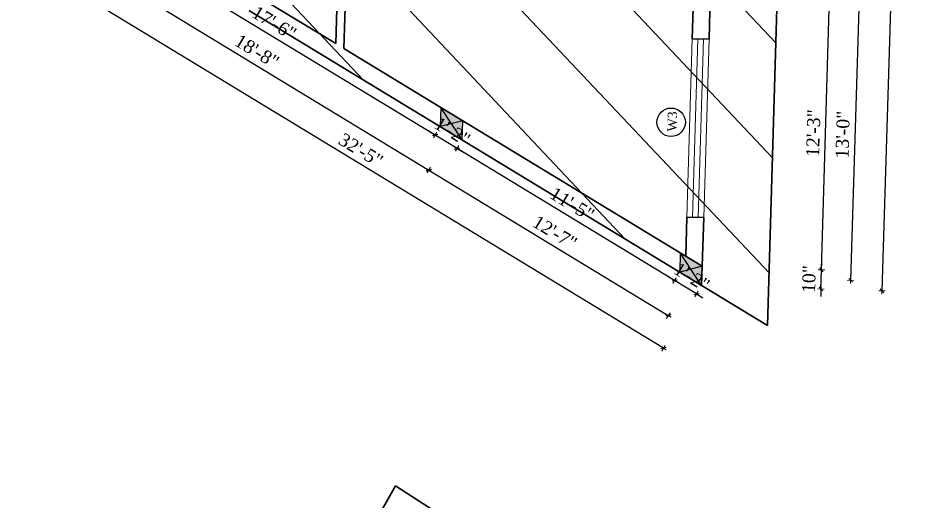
# Model space of a CAD drawing. Header units: inches. Extents: x 4069 to 291496, y -47643 to 12535.
# Drawn here: x 136899.9 to 137383.1, y -18076.2 to -17816.4 of the extents above; entities that cross this region are included whole.
import ezdxf

# ---------------------------------------------------------------- set-up
doc = ezdxf.new("R2010")
doc.units = ezdxf.units.IN
doc.header["$LTSCALE"] = 5
doc.header["$MEASUREMENT"] = 0
for name, color, linetype, lineweight in [('A-WALL', 7, 'Continuous', 9), ('Dimension', 7, 'Continuous', 18), ('Dw', 2, 'Continuous', 18)]:
    doc.layers.add(name, color=color, linetype=linetype, lineweight=lineweight)
doc.layers.add('dim line', color=7, linetype='Continuous', lineweight=15, true_color=0xfab2b2)
doc.layers.add('TEXT', color=6, linetype='Continuous')
doc.layers.add('WALL', color=7, linetype='Continuous')
doc.styles.add('ordinary', font='times.ttf')
doc.dimstyles.new('Copy of 96', dxfattribs={"dimtxt": 7, "dimasz": 4, "dimexe": 0.5, "dimexo": 0.5, "dimgap": 3, "dimtad": 1, "dimdec": 1, "dimzin": 11, "dimdsep": 46, "dimlunit": 4, "dimtxsty": 'ordinary', "dimblk": 'OBLIQUE', "dimcen": 0.09, "dimse1": 1, "dimse2": 1, "dimclrt": 6, "dimazin": 0, "dimtfac": 1, "dimtdec": 1, "dimtix": 1, "dimtmove": 2, "dimatfit": 3, "dimldrblk": 'leader', "dimfxl": 0.5, "dimfxlon": 1, "dimtolj": 1, "dimtzin": 0, "dimarcsym": 0})

# ---------------------------------------------------------------- blocks, each defined once
blk = doc.blocks.new('c2a')
at = {"color": 1, "ltscale": 5}
for p, q in [((18091.63, 4625.76), (18084.82, 4613.76)), ((18101.98, 4625.76), (18091.63, 4625.76)), ((18095.17, 4613.76), (18101.98, 4625.76)), ((18084.82, 4613.76), (18095.17, 4613.76))]:
    blk.add_line(p, q, dxfattribs=at)
blk = doc.blocks.new('oblique')
at = {"color": 0, "lineweight": -2}
blk.add_line((0.25, 0.25), (-0.25, -0.25), dxfattribs=at)
at = {"layer": 'dim line', "lineweight": 9}
for p, q in [((-0.4375, 0), (0.4375, 0)), ((0, 0.4375), (0, -0.4375))]:
    blk.add_line(p, q, dxfattribs=at)
blk = doc.blocks.new('*D3945')
at = {"layer": 'A-WALL', "color": 0, "lineweight": -2, "ltscale": 50, "transparency": 16777216}
blk.add_line((137352.07, -17801.19), (137347.4, -17957.44), dxfattribs=at)
at = {"layer": 'Defpoints', "color": 0, "ltscale": 50, "transparency": 16777216}
for p in [(137272.17, -17798.8), (137267.51, -17955.06), (137347.4, -17957.44)]:
    blk.add_point(p, dxfattribs=at)
at = {"layer": 'A-WALL', "color": 0, "lineweight": -2, "ltscale": 50, "transparency": 16777216, "xscale": 4, "yscale": 4, "zscale": 4}
for p, rotation in [((137352.07, -17801.19), 88.2899854288983), ((137347.4, -17957.44), 268.2899854288983)]:
    blk.add_blockref('oblique', p, dxfattribs=dict(at, rotation=rotation))
at = {"layer": 'A-WALL', "color": 6, "ltscale": 50, "transparency": 16777216, "insert": (137343.18, -17879.12), "char_height": 7, "attachment_point": 5, "rotation": 88.29, "style": 'ordinary'}
blk.add_mtext('\\A1;13\'-0"', dxfattribs=at)
blk = doc.blocks.new('_OBLIQUE')
at = {"color": 0, "linetype": 'ByBlock'}
blk.add_line((-0.5, -0.5), (0.5, 0.5), dxfattribs=at)
blk = doc.blocks.new('leader')
at = {"layer": 'Dimension'}
for p, q in [((0, -4.33), (0, 4.33)), ((-4.42, 0), (4.42, 0))]:
    blk.add_line(p, q, dxfattribs=at)
blk = doc.blocks.new('*D3946')
at = {"layer": 'A-WALL', "color": 0, "lineweight": -2, "ltscale": 50, "transparency": 16777216}
blk.add_line((137381.36, -17390.38), (137364.26, -17963.12), dxfattribs=at)
at = {"layer": 'Defpoints', "color": 0, "ltscale": 50, "transparency": 16777216}
for p in [(137284.45, -17387.49), (137267.35, -17960.23), (137364.26, -17963.12)]:
    blk.add_point(p, dxfattribs=at)
at = {"layer": 'A-WALL', "color": 0, "lineweight": -2, "ltscale": 50, "transparency": 16777216, "xscale": 4, "yscale": 4, "zscale": 4}
for p, rotation in [((137381.36, -17390.38), 88.2899854288983), ((137364.26, -17963.12), 268.2899854288983)]:
    blk.add_blockref('oblique', p, dxfattribs=dict(at, rotation=rotation))
at = {"layer": 'A-WALL', "color": 6, "ltscale": 50, "transparency": 16777216, "insert": (137366.25, -17676.56), "char_height": 7, "attachment_point": 5, "rotation": 88.29, "style": 'ordinary'}
blk.add_mtext('\\A1;47\'-9"', dxfattribs=at)
blk = doc.blocks.new('*D3947')
at = {"layer": 'A-WALL', "color": 0, "lineweight": -2, "ltscale": 50, "transparency": 16777216}
for p, q in [((137252.79, -17957.63), (137249.37, -17955.55)), ((137264.58, -17964.8), (137252.79, -17957.63)), ((137264.58, -17964.8), (137268, -17966.87))]:
    blk.add_line(p, q, dxfattribs=at)
at = {"layer": 'Defpoints', "color": 0, "ltscale": 50, "transparency": 16777216}
for p in [(137252.79, -17957.63), (137255.56, -17953.06), (137267.35, -17960.23)]:
    blk.add_point(p, dxfattribs=at)
at = {"layer": 'A-WALL', "color": 0, "lineweight": -2, "ltscale": 50, "transparency": 16777216, "xscale": 4, "yscale": 4, "zscale": 4}
for p, rotation in [((137252.79, -17957.63), 328.701470922219), ((137264.58, -17964.8), 148.701470922219)]:
    blk.add_blockref('oblique', p, dxfattribs=dict(at, rotation=rotation))
at = {"layer": 'A-WALL', "color": 6, "ltscale": 50, "transparency": 16777216, "insert": (137262.06, -17955.66), "char_height": 7, "attachment_point": 5, "rotation": 328.7015, "style": 'ordinary'}
blk.add_mtext('\\A1;1\'-2"', dxfattribs=at)
blk = doc.blocks.new('*D3948')
at = {"layer": 'A-WALL', "color": 0, "lineweight": -2, "ltscale": 50, "transparency": 16777216}
blk.add_line((137252.79, -17957.63), (137135.86, -17886.54), dxfattribs=at)
at = {"layer": 'Defpoints', "color": 0, "ltscale": 50, "transparency": 16777216}
for p in [(137138.63, -17881.97), (137135.86, -17886.54), (137255.56, -17953.06)]:
    blk.add_point(p, dxfattribs=at)
at = {"layer": 'A-WALL', "color": 0, "lineweight": -2, "ltscale": 50, "transparency": 16777216, "xscale": 4, "yscale": 4, "zscale": 4}
for p, rotation in [((137135.86, -17886.54), 148.7014709245675), ((137252.79, -17957.63), 328.7014709245675)]:
    blk.add_blockref('oblique', p, dxfattribs=dict(at, rotation=rotation))
at = {"layer": 'A-WALL', "color": 6, "ltscale": 50, "transparency": 16777216, "insert": (137197.73, -17916.47), "char_height": 7, "attachment_point": 5, "rotation": 328.7015, "style": 'ordinary'}
blk.add_mtext('\\A1;11\'-5"', dxfattribs=at)
blk = doc.blocks.new('*D3949')
at = {"layer": 'A-WALL', "color": 0, "lineweight": -2, "ltscale": 50, "transparency": 16777216}
for p, q in [((137124.07, -17879.37), (137120.65, -17877.29)), ((137135.86, -17886.54), (137124.07, -17879.37)), ((137135.86, -17886.54), (137139.27, -17888.61))]:
    blk.add_line(p, q, dxfattribs=at)
at = {"layer": 'Defpoints', "color": 0, "ltscale": 50, "transparency": 16777216}
for p in [(137126.84, -17874.8), (137124.07, -17879.37), (137138.63, -17881.97)]:
    blk.add_point(p, dxfattribs=at)
at = {"layer": 'A-WALL', "color": 0, "lineweight": -2, "ltscale": 50, "transparency": 16777216, "xscale": 4, "yscale": 4, "zscale": 4}
for p, rotation in [((137124.07, -17879.37), 328.7014709245675), ((137135.86, -17886.54), 148.7014709245675)]:
    blk.add_blockref('oblique', p, dxfattribs=dict(at, rotation=rotation))
at = {"layer": 'A-WALL', "color": 6, "ltscale": 50, "transparency": 16777216, "insert": (137133.34, -17877.4), "char_height": 7, "attachment_point": 5, "rotation": 328.7015, "style": 'ordinary'}
blk.add_mtext('\\A1;1\'-2"', dxfattribs=at)
blk = doc.blocks.new('*D3950')
at = {"layer": 'A-WALL', "color": 0, "lineweight": -2, "ltscale": 50, "transparency": 16777216}
blk.add_line((137124.07, -17879.37), (136944.25, -17770.04), dxfattribs=at)
at = {"layer": 'Defpoints', "color": 0, "ltscale": 50, "transparency": 16777216}
for p in [(136947.02, -17765.48), (136944.25, -17770.04), (137126.84, -17874.8)]:
    blk.add_point(p, dxfattribs=at)
at = {"layer": 'A-WALL', "color": 0, "lineweight": -2, "ltscale": 50, "transparency": 16777216, "xscale": 4, "yscale": 4, "zscale": 4}
for p, rotation in [((136944.25, -17770.04), 148.7014709245675), ((137124.07, -17879.37), 328.7014709245675)]:
    blk.add_blockref('oblique', p, dxfattribs=dict(at, rotation=rotation))
at = {"layer": 'A-WALL', "color": 6, "ltscale": 50, "transparency": 16777216, "insert": (137037.57, -17819.09), "char_height": 7, "attachment_point": 5, "rotation": 328.7015, "style": 'ordinary'}
blk.add_mtext('\\A1;17\'-6"', dxfattribs=at)
blk = doc.blocks.new('*D3952')
at = {"layer": 'A-WALL', "color": 0, "lineweight": -2, "ltscale": 50, "transparency": 16777216}
blk.add_line((136929.1, -17781.67), (137120.71, -17898.17), dxfattribs=at)
at = {"layer": 'Defpoints', "color": 0, "ltscale": 50, "transparency": 16777216}
for p in [(136941.13, -17761.89), (137132.74, -17878.39), (137120.71, -17898.17)]:
    blk.add_point(p, dxfattribs=at)
at = {"layer": 'A-WALL', "color": 0, "lineweight": -2, "ltscale": 50, "transparency": 16777216, "xscale": 4, "yscale": 4, "zscale": 4}
for p, rotation in [((136929.1, -17781.67), 148.7014709222173), ((137120.71, -17898.17), 328.7014709222173)]:
    blk.add_blockref('oblique', p, dxfattribs=dict(at, rotation=rotation))
at = {"layer": 'A-WALL', "color": 6, "ltscale": 50, "transparency": 16777216, "insert": (137028.31, -17834.32), "char_height": 7, "attachment_point": 5, "rotation": 328.7015, "style": 'ordinary'}
blk.add_mtext('\\A1;18\'-8"', dxfattribs=at)
blk = doc.blocks.new('*D3953')
at = {"layer": 'A-WALL', "color": 0, "lineweight": -2, "ltscale": 50, "transparency": 16777216}
blk.add_line((137120.71, -17898.17), (137249.43, -17976.43), dxfattribs=at)
at = {"layer": 'Defpoints', "color": 0, "ltscale": 50, "transparency": 16777216}
for p in [(137132.74, -17878.39), (137261.46, -17956.65), (137249.43, -17976.43)]:
    blk.add_point(p, dxfattribs=at)
at = {"layer": 'A-WALL', "color": 0, "lineweight": -2, "ltscale": 50, "transparency": 16777216, "xscale": 4, "yscale": 4, "zscale": 4}
for p, rotation in [((137120.71, -17898.17), 148.7014709245675), ((137249.43, -17976.43), 328.7014709245675)]:
    blk.add_blockref('oblique', p, dxfattribs=dict(at, rotation=rotation))
at = {"layer": 'A-WALL', "color": 6, "ltscale": 50, "transparency": 16777216, "insert": (137188.48, -17931.68), "char_height": 7, "attachment_point": 5, "rotation": 328.7015, "style": 'ordinary'}
blk.add_mtext('\\A1;12\'-7"', dxfattribs=at)
blk = doc.blocks.new('*D3954')
at = {"layer": 'A-WALL', "color": 0, "lineweight": -2, "ltscale": 50, "transparency": 16777216}
blk.add_line((137246.82, -17994.01), (136914.7, -17792.08), dxfattribs=at)
at = {"layer": 'Defpoints', "color": 0, "ltscale": 50, "transparency": 16777216}
for p in [(136935.23, -17758.31), (136914.7, -17792.08), (137267.35, -17960.23)]:
    blk.add_point(p, dxfattribs=at)
at = {"layer": 'A-WALL', "color": 0, "lineweight": -2, "ltscale": 50, "transparency": 16777216, "xscale": 4, "yscale": 4, "zscale": 4}
for p, rotation in [((136914.7, -17792.08), 148.7014709222228), ((137246.82, -17994.01), 328.7014709222228)]:
    blk.add_blockref('oblique', p, dxfattribs=dict(at, rotation=rotation))
at = {"layer": 'A-WALL', "color": 6, "ltscale": 50, "transparency": 16777216, "insert": (137084.17, -17887.44), "char_height": 7, "attachment_point": 5, "rotation": 328.7015, "style": 'ordinary'}
blk.add_mtext('\\A1;32\'-5"', dxfattribs=at)
blk = doc.blocks.new('*D3966')
at = {"layer": 'A-WALL', "color": 0, "lineweight": -2, "ltscale": 50, "transparency": 16777216}
for p, q in [((137331.76, -17951.8), (137331.88, -17947.8)), ((137331.45, -17962.14), (137331.76, -17951.8)), ((137331.45, -17962.14), (137331.33, -17966.14))]:
    blk.add_line(p, q, dxfattribs=at)
at = {"layer": 'Defpoints', "color": 0, "ltscale": 50, "transparency": 16777216}
for p in [(137267.66, -17949.89), (137331.76, -17951.8), (137267.35, -17960.23)]:
    blk.add_point(p, dxfattribs=at)
at = {"layer": 'A-WALL', "color": 0, "lineweight": -2, "ltscale": 50, "transparency": 16777216, "xscale": 4, "yscale": 4, "zscale": 4}
for p, rotation in [((137331.76, -17951.8), 268.2899854288983), ((137331.45, -17962.14), 88.2899854288983)]:
    blk.add_blockref('oblique', p, dxfattribs=dict(at, rotation=rotation))
at = {"layer": 'A-WALL', "color": 6, "ltscale": 50, "transparency": 16777216, "insert": (137325.05, -17956.78), "char_height": 7, "attachment_point": 5, "rotation": 88.29, "style": 'ordinary'}
blk.add_mtext('\\A1;10"', dxfattribs=at)
blk = doc.blocks.new('*D3967')
at = {"layer": 'A-WALL', "color": 0, "lineweight": -2, "ltscale": 50, "transparency": 16777216}
blk.add_line((137331.76, -17951.8), (137336.14, -17805.21), dxfattribs=at)
at = {"layer": 'Defpoints', "color": 0, "ltscale": 50, "transparency": 16777216}
for p in [(137272.04, -17803.3), (137336.14, -17805.21), (137267.66, -17949.89)]:
    blk.add_point(p, dxfattribs=at)
at = {"layer": 'A-WALL', "color": 0, "lineweight": -2, "ltscale": 50, "transparency": 16777216, "xscale": 4, "yscale": 4, "zscale": 4}
for p, rotation in [((137336.14, -17805.21), 88.28998542889836), ((137331.76, -17951.8), 268.2899854288983)]:
    blk.add_blockref('oblique', p, dxfattribs=dict(at, rotation=rotation))
at = {"layer": 'A-WALL', "color": 6, "ltscale": 50, "transparency": 16777216, "insert": (137327.39, -17878.31), "char_height": 7, "attachment_point": 5, "rotation": 88.29, "style": 'ordinary'}
blk.add_mtext('\\A1;12\'-3"', dxfattribs=at)

msp = doc.modelspace()

# ---------------------------------------------------------------- hatches: boundary and pattern name
at = {"layer": 'WALL', "linetype": 'ByBlock', "ltscale": 5, "true_color": 0xf8991e}
h = msp.add_hatch(dxfattribs=at)
h.set_pattern_fill('ANSI31', color=30, scale=350, angle=448.2899854)
h.set_pattern_definition([(133.29, (133798.7, -24314.044), (-31.8453, -29.99899), [])])
h.paths.add_polyline_path([(137302.72795, -17981.73701), (136899.85762, -17736.80218), (136910.55405, -17378.51382), (137320.44341, -17388.33867)])
h = msp.add_hatch(color=30, dxfattribs=at)
h.dxf.hatch_style = 1
h.paths.add_polyline_path([(137132.89074, -17873.21394), (137138.94083, -17871.62582), (137127.1495, -17864.457)])
h.paths.add_polyline_path([(137132.89074, -17873.21394), (137127.1495, -17864.457), (137126.84066, -17874.80205)])
h.paths.add_polyline_path([(137126.84066, -17874.80205), (137138.63199, -17881.97087), (137132.89074, -17873.21394)])
h.paths.add_polyline_path([(137132.89074, -17873.21394), (137138.63199, -17881.97087), (137138.94083, -17871.62582)])
h = msp.add_hatch(color=30, dxfattribs=at)
h.dxf.hatch_style = 1
h.paths.add_polyline_path([(137261.61273, -17951.4736), (137267.66281, -17949.88549), (137255.87148, -17942.71666)])
h.paths.add_polyline_path([(137261.61273, -17951.4736), (137255.87148, -17942.71666), (137255.56264, -17953.06171)])
h.paths.add_polyline_path([(137255.56264, -17953.06171), (137267.35397, -17960.23054), (137261.61273, -17951.4736)])
h.paths.add_polyline_path([(137261.61273, -17951.4736), (137267.35397, -17960.23054), (137267.66281, -17949.88549)])

# ---------------------------------------------------------------- linework, layer by layer
at = {"color": 1, "ltscale": 5}
for p, q in [((137138.63199, -17881.97087), (137127.1495, -17864.457)), ((137138.94083, -17871.62582), (137126.84066, -17874.80205)), ((137267.35397, -17960.23054), (137255.87148, -17942.71666)), ((137267.66281, -17949.88549), (137255.56264, -17953.06171))]:
    msp.add_line(p, q, dxfattribs=at)
at = {"layer": 'A-WALL', "lineweight": 30}
for p, q in [((137302.72795, -17981.73701), (137320.44341, -17388.33867)), ((137302.72795, -17981.73701), (136899.85762, -17736.80218)), ((137070.6494, -17830.10638), (136935.54045, -17747.9636)), ((137271.30789, -17827.78955), (137272.94915, -17772.81404)), ((137071.62829, -17797.31743), (137070.6494, -17830.10638)), ((137076.12628, -17797.45171), (137075.07114, -17832.79469)), ((137262.3119, -17827.52098), (137263.043, -17803.03197)), ((137271.30789, -17827.78955), (137262.3119, -17827.52098)), ((137127.1495, -17864.457), (137075.07114, -17832.79469)), ((137267.66281, -17949.88549), (137127.1495, -17864.457)), ((137258.81932, -17944.50887), (137259.44717, -17923.47822)), ((137268.44316, -17923.74679), (137259.44717, -17923.47822)), ((137267.35397, -17960.23054), (137268.44316, -17923.74679)), ((137018.57871, -18216.17189), (137102.85493, -18067.92601)), ((137102.85493, -18067.92601), (137172.86104, -18113.16262))]:
    msp.add_line(p, q, dxfattribs=at)
at = {"layer": 'Dw', "color": 3}
for p, q in [((137259.44717, -17923.47822), (137262.3119, -17827.52098)), ((137265.31057, -17827.6105), (137262.44583, -17923.56775)), ((137268.30923, -17827.70002), (137265.4445, -17923.65727)), ((137268.44316, -17923.74679), (137271.30789, -17827.78955))]:
    msp.add_line(p, q, dxfattribs=at)
at = {"layer": 'TEXT'}
msp.add_circle((137250.94147, -17872.45459), 7.64038, dxfattribs=at)
at = {"layer": 'WALL', "color": 2, "linetype": 'ByBlock', "ltscale": 5}
for points in [[(137138.63199, -17881.97087), (137138.94083, -17871.62582), (137127.1495, -17864.457), (137126.84066, -17874.80205)], [(137267.35397, -17960.23054), (137267.66281, -17949.88549), (137255.87148, -17942.71666), (137255.56264, -17953.06171)]]:
    msp.add_lwpolyline(points, close=True, dxfattribs=at)

# ---------------------------------------------------------------- block references
at = {"layer": 'WALL', "color": 2, "linetype": 'ByBlock', "ltscale": 5, "rotation": 88.28998542795433}
for p in [(141210.66821, -36096.41516), (141339.39019, -36174.67483)]:
    msp.add_blockref('c2a', p, dxfattribs=at)

# ---------------------------------------------------------------- texts
at = {"layer": 'TEXT', "style": 'ordinary'}
msp.add_text('W3', height=5, rotation=88.2903735, dxfattribs=at).set_placement((137253.85404, -17877.57678))

# ---------------------------------------------------------------- dimensions: what is measured, and where the dimension line sits
at = {"layer": 'A-WALL', "ltscale": 50}
for base, p1, p2, angle, picture, middle in [((137364.26351, -17963.1237), (137284.45283, -17387.48572), (137267.35397, -17960.23054), 88.2899854, '*D3946', (137366.24522, -17676.55522)), ((136944.24782, -17770.042), (137126.84066, -17874.80205), (136947.02293, -17765.47748), 328.7014709, '*D3950', (137037.57012, -17819.08984)), ((137347.40031, -17957.44313), (137272.17328, -17798.80255), (137267.50839, -17955.05801), 88.2899854, '*D3945', (137343.17511, -17879.11962)), ((137336.13728, -17805.21415), (137267.66281, -17949.88549), (137272.039, -17803.30054), 88.2899854, '*D3967', (137327.39155, -17878.31085)), ((137124.06555, -17879.36657), (137138.63199, -17881.97087), (137126.84066, -17874.80205), 328.7014709, '*D3949', (137133.33794, -17877.39691)), ((137249.43149, -17976.42791), (137132.73632, -17878.38646), (137261.4583, -17956.64613), 148.7014709, '*D3953', (137188.48393, -17931.68363)), ((137135.85687, -17886.5354), (137255.56264, -17953.06171), (137138.63199, -17881.97087), 328.7014709, '*D3948', (137197.73039, -17916.475)), ((137331.7611, -17951.7991), (137267.35397, -17960.23054), (137267.66281, -17949.88549), 88.2899854, '*D3966', (137325.04904, -17956.77585))]:
    dim = msp.add_linear_dim(base=base, p1=p1, p2=p2, angle=angle, dimstyle='Copy of 96', override={"dimdec": 0, "dimblk": 'oblique', "dimtdec": 0, "dimarcsym": 1}, dxfattribs=at)
    dim.commit()
    dim.dimension.update_dxf_attribs({"geometry": picture, "text_midpoint": middle})
for p1, p2, distance, picture, middle in [((137267.35397, -17960.23054), (136935.2316, -17758.30865), 39.52759, '*D3954', (137084.16651, -17887.43901)), ((136941.12727, -17761.89306), (137132.73632, -17878.38646), -23.15088, '*D3952', (137028.31317, -17834.31573)), ((137267.35397, -17960.23054), (137255.56264, -17953.06171), 5.34192, '*D3947', (137262.05992, -17955.65658))]:
    dim = msp.add_aligned_dim(p1=p1, p2=p2, distance=distance, dimstyle='Copy of 96', override={"dimdec": 0, "dimblk": 'oblique', "dimtdec": 0, "dimarcsym": 1}, dxfattribs=at)
    dim.commit()
    dim.dimension.update_dxf_attribs({"geometry": picture, "text_midpoint": middle})

doc.saveas('drawing.dxf')
